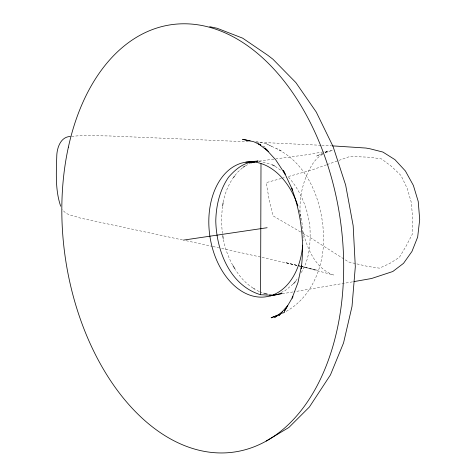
<?xml version="1.0" encoding="UTF-8"?>
<svg xmlns="http://www.w3.org/2000/svg" width="476" height="476" viewBox="0 0 476 476"><rect width="100%" height="100%" fill="white"/><g stroke="black" fill="none" stroke-linecap="round" stroke-linejoin="round"><path stroke-width="0.36" stroke-dasharray="2.38 1.78" d="M222.476 206.352L221.31 220.227L222.357 233.561M223.262 202.121C224.85 193.708 228.028 185.444 232.859 178.363M295.864 280.929L298.166 277.347M301.231 272.575C309.668 259.176 310.632 242.98 309.965 227.576C307.918 208.768 300.534 190.001 287.486 176.114M234.989 175.513L237.113 172.657L242.528 167.772M293.002 284.136L284.44 291.211L280.328 292.657M282.512 313.291C310.209 300.267 323.722 268.446 323.609 239.017C323.365 204.353 309.489 164.833 276.627 148.673M322.704 154.248C314.553 158.704 310.287 167.195 306.663 175.352C300.892 189.174 298.678 204.365 300.778 219.222M325.054 152.772L328 150.928L316.189 156.164L322.353 153.956M245.479 165.88L250.305 163.155M282.595 313.244L285.874 311.947M325.096 152.975L332.629 150.273L323.942 151.773M326.482 164.809L311.935 169.974L286.201 177.102M327.173 164.559L350.033 156.437L368.965 157.199L381.335 158.829L391.498 166.374L401.054 175.531L407.295 188.639L411.127 201.806L412.71 217.431L412.621 233.591L406.105 246.128L399.423 257.296L389.671 263.543L379.42 268.161L367.21 266.328L348.575 261.949L311.304 238.274L301.701 232.645M281.203 178.488L266.191 182.647L269.095 199.212L272.891 215.747L301.058 232.27M281.917 178.292L285.487 177.304M352.496 281.863L293.995 291.782M323.216 151.898L305.848 154.884L275.901 158.877M282.298 293.728L293.264 291.907M259.099 161.114L275.17 158.972M71.626 136.362L81.866 135.517L109.343 135.957L249.525 141.878M258.861 161.685L261.003 161.519L271.332 164.523M256.147 142.181L321.038 145.287M321.782 145.323L331.409 145.805M269.232 294.227L271.957 294.513M182.522 239.94L79.885 217.972C73.959 215.467 65.843 215.616 62.463 209.297M186.134 240.707L212.201 246.354M255.785 141.449L265.911 143.615L282.339 151.38M212.927 246.514L218.728 247.782M221.626 248.412L261.366 257.23M262.086 257.391L298.791 265.816M299.511 265.989L301.677 266.506M302.397 266.679L316.832 270.124L301.118 266.346M300.404 266.173L285.404 262.568L297.488 265.537M298.202 265.709L300.332 266.233M301.046 266.411L333.503 274.997C314.594 268.196 306.77 247.234 302.302 229.277M259.111 291.526L255.416 289.515M259.783 291.758L263.139 292.936M265.911 143.615L272.058 146.531M262.871 146.061L264.823 146.989L262.936 146.055M253.036 288.075C245.735 283.452 239.767 276.752 235.263 269.422M275.158 166.356L281.625 170.872M232.71 265.191C228.248 257.094 225.023 248.228 223.351 239.13M299.196 210.041A68.062 46.523 81.4 0 1 302.819 230.806M302.867 231.538A68.062 46.523 81.4 0 1 302.968 240.91"/><path stroke-width="0.71" d="M278.639 294.341L272.79 295.31L260.58 294.739L260.997 163.738M301.582 265.858L301.207 268.613C304.64 241.51 301.237 213.789 291.681 188.21L292.561 190.061M222.607 205.644L223.131 202.83M301.522 265.894L297.976 282.536L292.103 298.113L292.847 296.845M292.889 296.798L284.309 311.393L287.754 305.544L278.9 315.528L282.089 312.512M295.483 281.524L293.573 283.66M233.288 177.792L234.561 176.084M282.411 311.798L274.598 317.427L277.032 316.094M266.185 441.068L288.867 427.49L309.388 407.01L330.457 374.898L343.559 342.898L352.02 306.371L355.31 266.756L353.174 225.737L345.659 185.11L333.14 146.673L316.254 112.05L295.852 82.568L272.915 59.203L267.696 55.204L242.671 38.169L217.145 28.274L209.678 26.692M243.063 167.243L244.878 166.219M279.245 314.577L271.112 317.825L275.788 315.975M272.79 295.31L274.164 294.828M251.019 162.959L254.577 161.971C243.885 161.995 235.203 169.635 228.522 177.239C219.728 190.162 216.056 205.626 215.783 221.102C216.467 250.602 229.86 285.469 260.58 294.739M255.999 161.572L258.135 160.983L245.848 162.179M269.916 295.977L282.072 293.549L278.4 294.085M353.954 281.608L371.506 278.519L392.813 271.504L403.523 263.341L411.972 251.429L417.66 237.09L419.701 219.549L418.22 201.443L413.388 185.45L405.415 171.003L394.955 159.656L382.912 152.064L370.132 148.815L365.973 148.054L332.147 145.846M70.162 136.481C60.928 136.88 57.251 147.132 56.805 155.039C56.299 172.05 55.067 189.882 60.678 206.221M183.415 240.124L267.125 227.724M267.185 294.013L263.811 293.168M250.108 140.884L242.552 139.319L253.75 141.723L260.913 145.132M272.016 164.72L274.569 165.945M260.42 144.817L258.533 143.883L268.416 151.404M253.631 288.432L254.821 289.152M267.512 150.386L264.93 148.018L275.711 159.829L285.136 174.204L283.363 170.456L292.544 190.019M233.073 265.792L234.894 268.815M222.732 235.65L223.226 238.434M302.7 245.182A68.062 46.523 81.4 0 1 236.518 287.54A68.062 46.523 81.4 0 1 220.816 178.887A68.062 46.523 81.4 0 1 296.447 201.889M296.703 202.55A68.062 46.523 81.4 0 1 297.905 205.912M68.383 147.138A215.973 138.796 81.5 0 0 233.056 452.2A215.973 138.796 81.5 0 0 306.752 115.775A215.973 138.796 81.5 0 0 68.383 147.138"/></g></svg>
